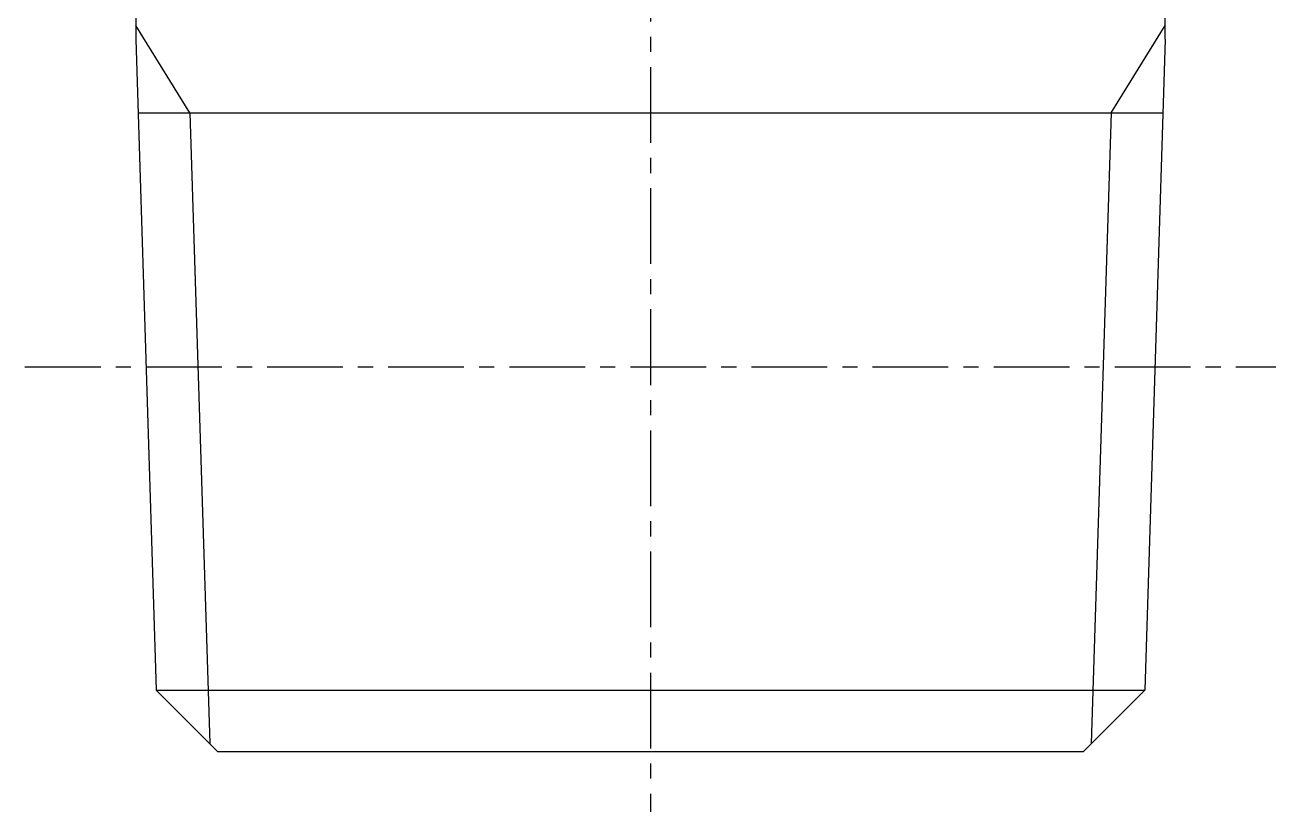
# Model space of a CAD drawing. Extents: x -5 to 111, y -21 to 86.
# Drawn here: x 89.99 to 110.65, y -2.43 to 10.56 of the extents above; entities that cross this region are included whole.
import ezdxf

# ---------------------------------------------------------------- set-up
doc = ezdxf.new("R2010")
doc.units = 0
doc.linetypes.add('CENTER', pattern=[2, 1.25, -0.25, 0.25, -0.25])
doc.layers.get('0').update_dxf_attribs({"linetype": 'CONTINUOUS'})
doc.layers.add('CENTER', color=1, linetype='CENTER')

msp = doc.modelspace()

# ---------------------------------------------------------------- linework, layer by layer
at = {"color": 7, "linetype": 'CONTINUOUS'}
for p, q in [((91.822, 16.498), (91.822, 10.323)), ((108.822, 10.323), (108.822, 16.498)), ((91.822, 10.323), (92.158, -0.421)), ((108.822, 10.323), (108.487, -0.421)), ((91.86, 9.111), (108.785, 9.111)), ((93.172, -1.435), (92.158, -0.421)), ((92.158, -0.421), (108.487, -0.421)), ((107.472, -1.435), (108.487, -0.421)), ((93.172, -1.435), (107.472, -1.435))]:
    msp.add_line(p, q, dxfattribs=at)
at = {"color": 3, "linetype": 'CONTINUOUS'}
for p, q in [((92.716, 9.111), (91.822, 10.553)), ((107.929, 9.111), (108.822, 10.553)), ((92.716, 9.111), (93.042, -1.304)), ((107.929, 9.111), (107.603, -1.304))]:
    msp.add_line(p, q, dxfattribs=at)
at = {"layer": 'CENTER', "color": 1, "linetype": 'CENTER'}
for p, q in [((100.322, 59.865), (100.322, -2.435)), ((89.991, 4.915), (110.653, 4.915))]:
    msp.add_line(p, q, dxfattribs=at)

doc.saveas('drawing.dxf')
